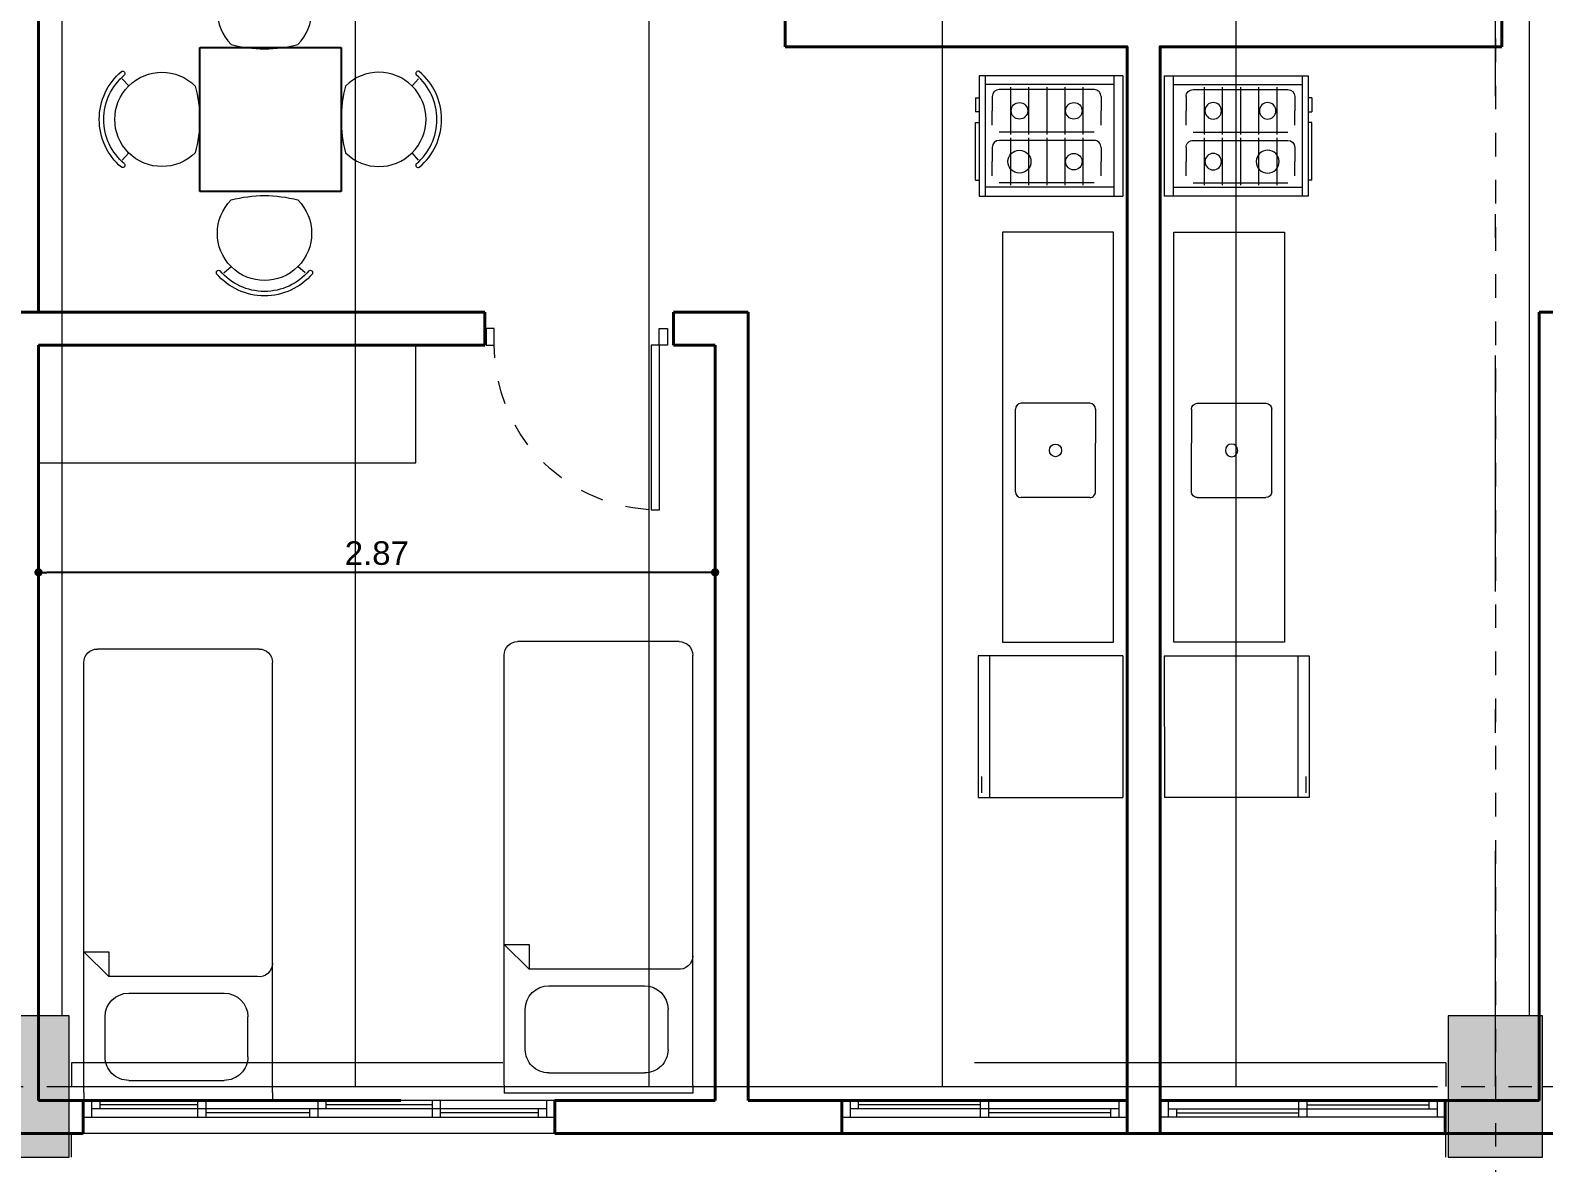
# Model space of a CAD drawing. Header units: millimetres. Extents: x 173 to 410, y -14 to 183.
# Drawn here: x 253.22 to 259.64, y 129.96 to 134.76 of the extents above; entities that cross this region are included whole.
import ezdxf

# ---------------------------------------------------------------- set-up
doc = ezdxf.new("R2010")
doc.units = ezdxf.units.MM
for name, pattern in [('DASHDOT', [1, 0.5, -0.25, 0, -0.25]), ('DASHDOTX2', [2, 1, -0.5, 0, -0.5]), ('HIDDEN', [0.05, 0.025, -0.025]), ('XKITLINE00', [0]), ('XKITLINE02', [4, 2, -2])]:
    doc.linetypes.add(name, pattern=pattern)
doc.layers.get('0').update_dxf_attribs({"color": 4})
for name, color, linetype in [('ar-mobiliario', 7, 'Continuous'), ('ar-sanitarios-louças', 7, 'Continuous'), ('EIXO', 12, 'DASHDOTX2'), ('LAJE VISTA', 143, 'Continuous'), ('VIGA', 2, 'Continuous')]:
    doc.layers.add(name, color=color, linetype=linetype)
for name, color, linetype, lineweight in [('ARQ Alvenaria', 201, 'Continuous', 40), ('ARQ Anotações', 2, 'Continuous', 5), ('ARQ Caixilharia', 140, 'Continuous', 9), ('ARQ Eixos', 8, 'DASHDOT', 5), ('ARQ Estrutura', 7, 'Continuous', 50), ('ARQ Projeções', 144, 'HIDDEN', 5), ('ARQ Visto', 152, 'Continuous', 13)]:
    doc.layers.add(name, color=color, linetype=linetype, lineweight=lineweight)
doc.styles.get("Standard").update_dxf_attribs({"font": 'arial.ttf'})
doc.dimstyles.new('Executivo 1-50', dxfattribs={"dimtxt": 0.1, "dimasz": 0.035, "dimexe": 0, "dimexo": 0.0625, "dimgap": 0.03, "dimtad": 1, "dimzin": 0, "dimdsep": 46, "dimtxsty": 'Standard', "dimblk": 'DOT', "dimcen": 0.09, "dimclrd": 8, "dimclre": 8, "dimadec": 0, "dimazin": 0, "dimtfac": 1, "dimtix": 1, "dimtmove": 2, "dimatfit": 3, "dimldrblk": 'DOT', "dimfxl": 0.18, "dimfxlon": 1, "dimtolj": 1, "dimtzin": 0, "dimarcsym": 0})

# ---------------------------------------------------------------- blocks, each defined once
blk = doc.blocks.new('_DOT')
at = {"color": 0, "linetype": 'ByBlock', "lineweight": -2}
blk.add_line((-0.5, 0), (-1, 0), dxfattribs=at)
at = {"color": 0, "linetype": 'ByBlock', "const_width": 0.5}
blk.add_lwpolyline([(-0.25, 0, 1), (0.25, 0, 1)], format="xyb", close=True, dxfattribs=at)
blk = doc.blocks.new('*D45')
at = {"layer": 'ARQ Anotações', "color": 8, "lineweight": -2, "transparency": 16777216}
for p, q in [((234.2337, 129.1468), (234.2337, 128.9668)), ((290.8837, 129.1468), (290.8837, 128.9668)), ((290.8487, 128.9668), (234.2687, 128.9668))]:
    blk.add_line(p, q, dxfattribs=at)
at = {"layer": 'Defpoints', "color": 0, "transparency": 16777216}
for p in [(234.2337, 129.9847), (290.8837, 129.9847), (234.2337, 128.9668)]:
    blk.add_point(p, dxfattribs=at)
at = {"layer": 'ARQ Anotações', "color": 8, "lineweight": -2, "transparency": 16777216, "xscale": 0.035, "yscale": 0.035, "zscale": 0.035, "rotation": 180}
blk.add_blockref('_DOT', (234.2337, 128.9668), dxfattribs=at)
at = {"layer": 'ARQ Anotações', "color": 8, "lineweight": -2, "transparency": 16777216, "xscale": 0.035, "yscale": 0.035, "zscale": 0.035}
blk.add_blockref('_DOT', (290.8837, 128.9668), dxfattribs=at)
at = {"layer": 'ARQ Anotações', "color": 0, "transparency": 16777216, "insert": (262.5587, 129.0479), "char_height": 0.1, "attachment_point": 5}
blk.add_mtext('\\A1;56.65', dxfattribs=at)
blk = doc.blocks.new('Janela de correr_3')
at = {"lineweight": 13}
for p, q in [((0.4026, 0), (-0.6026, 0)), ((-0.6026, 0), (-0.6026, -0.07)), ((-0.5676, -0.07), (-0.5676, 0)), ((-0.5326, -0.035), (-0.5326, 0)), ((-0.1175, -0.07), (-0.1175, 0)), ((-0.0825, -0.07), (-0.0825, 0)), ((1.3974, 0), (0.3921, 0)), ((0.4026, -0.07), (0.4026, 0)), ((0.4026, -0.07), (0.4026, 0)), ((0.4376, -0.035), (0.4376, 0)), ((0.8772, -0.07), (0.8772, 0)), ((0.9122, -0.07), (0.9122, 0)), ((1.3624, -0.07), (1.3624, 0)), ((1.3974, -0.07), (1.3974, 0)), ((-0.5676, -0.035), (0.4026, -0.035)), ((-0.5326, -0.0175), (-0.1175, -0.0175)), ((-0.0825, -0.0525), (0.3676, -0.0525)), ((0.3676, -0.07), (0.3676, -0.035)), ((0.4026, -0.035), (1.3624, -0.035)), ((0.4376, -0.0175), (0.8772, -0.0175)), ((0.9122, -0.0525), (1.3274, -0.0525)), ((1.3274, -0.07), (1.3274, -0.035)), ((-0.6026, -0.07), (0.4026, -0.07)), ((0.3921, -0.07), (1.3974, -0.07))]:
    blk.add_line(p, q, dxfattribs=at)
blk = doc.blocks.new('PSN_Single Bed', base_point=(23.0058, 28.0131))
at = {"layer": 'ar-mobiliario', "color": 8, "linetype": 'Continuous', "lineweight": 13, "true_color": 0x747474}
for p, q in [((23.1927, 29.9119), (23.1927, 29.9463)), ((23.9927, 29.9463), (23.1927, 29.9463)), ((23.9927, 29.9119), (23.9927, 29.9463)), ((23.1927, 29.9119), (23.1927, 28.0878)), ((23.3826, 29.8605), (23.788, 29.8605)), ((23.9927, 29.9119), (23.9927, 28.0878)), ((23.2826, 29.7605), (23.2826, 29.5905)), ((23.888, 29.7605), (23.888, 29.5905)), ((23.3826, 29.4905), (23.788, 29.4905)), ((23.2983, 29.4203), (23.1927, 29.3148)), ((23.2983, 29.3148), (23.2983, 29.4203)), ((23.9292, 29.4203), (23.2983, 29.4203)), ((23.1927, 29.3148), (23.2983, 29.3148)), ((23.9357, 28.0308), (23.2497, 28.0308))]:
    blk.add_line(p, q, dxfattribs=at)
for centre, radius, start, end in [((23.3826, 29.7605), 0.1, 90, 180.00001), ((23.788, 29.7605), 0.1, 0, 90), ((23.3826, 29.5905), 0.1, 180.00001, 270), ((23.788, 29.5905), 0.1, 270, 0), ((23.9356, 29.3637), 0.0571, 0, 97.1348), ((23.2497, 28.0878), 0.057, 180, 270), ((23.9357, 28.0878), 0.057, 270, 360)]:
    blk.add_arc(centre, radius, start, end, dxfattribs=at)
blk = doc.blocks.new('Folha 72')
at = {"color": 0, "linetype": 'ByBlock', "lineweight": -2}
for p, q in [((0.35, 0.7), (0.315, 0.7)), ((0.315, 0), (0.315, 0.7)), ((0.35, 0), (0.35, 0.7)), ((-0.385, 0), (-0.35, 0)), ((-0.385, -0.07), (-0.385, 0)), ((-0.35, 0), (-0.35, -0.07)), ((0.35, 0), (0.315, 0)), ((0.385, 0), (0.35, 0)), ((0.35, 0), (0.35, -0.07)), ((0.385, -0.07), (0.385, 0)), ((-0.35, -0.07), (-0.385, -0.07)), ((0.35, -0.07), (0.385, -0.07))]:
    blk.add_line(p, q, dxfattribs=at)
at = {"layer": 'ARQ Projeções'}
blk.add_arc((0.35, 0), 0.7, 93.6334, 180, dxfattribs=at)
blk = doc.blocks.new('SLAB_19', base_point=(-13.1049, -3.32))
at = {"layer": 'ar-mobiliario', "color": 8, "linetype": 'Continuous', "lineweight": 13, "true_color": 0x747474, "flags": 128}
blk.add_lwpolyline([(-13.1049, -3.32), (-13.1049, -3.82), (-11.5049, -3.82), (-11.5049, -3.32)], close=True, dxfattribs=at)
blk = doc.blocks.new('PSR_cuba cozinha', base_point=(23.0058, 28.0131))
at = {"layer": 'ar-sanitarios-louças', "color": 8, "linetype": 'Continuous', "lineweight": 13, "true_color": 0x747474}
for p, q in [((23.0848, 28.5437), (23.0848, 28.3372)), ((23.1098, 28.5687), (23.4098, 28.5687)), ((23.4348, 28.5437), (23.4348, 28.1937)), ((23.0848, 28.1937), (23.0848, 28.3372)), ((23.1098, 28.1687), (23.4098, 28.1687))]:
    blk.add_line(p, q, dxfattribs=at)
blk.add_circle((23.2598, 28.3687), 0.0269, dxfattribs=at)
for centre, start, end in [((23.1098, 28.5437), 90, 180.00001), ((23.4098, 28.5437), 0, 90), ((23.1098, 28.1937), 180.00001, 270), ((23.4098, 28.1937), 270, 0)]:
    blk.add_arc(centre, 0.025, start, end, dxfattribs=at)
blk = doc.blocks.new('PSR_Fridge 1Door', base_point=(23.0058, 28.0131))
at = {"layer": 'ar-mobiliario', "color": 8, "linetype": 'Continuous', "lineweight": 13, "true_color": 0x747474}
for p, q in [((23.0058, 28.6608), (23.0058, 28.0131)), ((23.0058, 28.6608), (23.717, 28.6608)), ((23.717, 28.0131), (23.717, 28.6608)), ((23.0058, 28.0639), (23.717, 28.0639)), ((23.0058, 28.0131), (23.717, 28.0131)), ((23.6123, 28.028), (23.6933, 28.028))]:
    blk.add_line(p, q, dxfattribs=at)
blk = doc.blocks.new('PSR_Fogão4 bocas', base_point=(23.0058, 28.0131))
at = {"layer": 'ar-mobiliario', "color": 8, "linetype": 'Continuous', "lineweight": 13, "true_color": 0x747474}
for p, q in [((23.0058, 28.6227), (23.5158, 28.6227)), ((23.0058, 28.6227), (23.0058, 28.0131)), ((23.0058, 28.5846), (23.5158, 28.5846)), ((23.0429, 28.5846), (23.0429, 28.0385)), ((23.4787, 28.5846), (23.4787, 28.0385)), ((23.5158, 28.0131), (23.5158, 28.6227)), ((23.0943, 28.5307), (23.1545, 28.5307)), ((23.2147, 28.5307), (23.1545, 28.5307)), ((23.3097, 28.5307), (23.3699, 28.5307)), ((23.4301, 28.5307), (23.3699, 28.5307)), ((23.0539, 28.4537), (23.2547, 28.4537)), ((23.0643, 28.5007), (23.0643, 28.0989)), ((23.2447, 28.5007), (23.2447, 28.0989)), ((23.2692, 28.4537), (23.4701, 28.4537)), ((23.2797, 28.5007), (23.2797, 28.0989)), ((23.4601, 28.5007), (23.4601, 28.0989)), ((23.0539, 28.3768), (23.2547, 28.3768)), ((23.2692, 28.3768), (23.4701, 28.3768)), ((23.0539, 28.2998), (23.2547, 28.2998)), ((23.2692, 28.2998), (23.4701, 28.2998)), ((23.0539, 28.2228), (23.2547, 28.2228)), ((23.2692, 28.2228), (23.4701, 28.2228)), ((23.0539, 28.1459), (23.2547, 28.1459)), ((23.2692, 28.1459), (23.4701, 28.1459)), ((23.0943, 28.0689), (23.1545, 28.0689)), ((23.2147, 28.0689), (23.1545, 28.0689)), ((23.3097, 28.0689), (23.3699, 28.0689)), ((23.4301, 28.0689), (23.3699, 28.0689)), ((23.0058, 28.0385), (23.5158, 28.0385)), ((23.0058, 28.0131), (23.5158, 28.0131)), ((23.0992, 27.9977), (23.0992, 28.0131)), ((23.0992, 27.9977), (23.1591, 27.9977)), ((23.1591, 28.0131), (23.1591, 27.9977)), ((23.2037, 27.9977), (23.2037, 28.0131)), ((23.4488, 27.9977), (23.2037, 27.9977)), ((23.4488, 27.9977), (23.4488, 28.0131))]:
    blk.add_line(p, q, dxfattribs=at)
for centre, radius in [((23.1545, 28.4153), 0.035), ((23.3699, 28.4152), 0.035), ((23.1545, 28.1844), 0.035), ((23.3699, 28.1843), 0.0487)]:
    blk.add_circle(centre, radius, dxfattribs=at)
for centre, start, end in [((23.0943, 28.5007), 90, 180.00001), ((23.3097, 28.5007), 90, 180.00001), ((23.0943, 28.0989), 180.00001, 270), ((23.3097, 28.0989), 180.00001, 270)]:
    blk.add_arc(centre, 0.03, start, end, dxfattribs=at)
blk = doc.blocks.new('PSR_Chair Round', base_point=(23.0058, 28.0131))
at = {"layer": 'ar-mobiliario', "color": 8, "linetype": 'Continuous', "lineweight": 13, "true_color": 0x747474}
for p, q in [((22.8334, 27.5448), (22.8641, 27.572)), ((23.1782, 27.5448), (23.1475, 27.572))]:
    blk.add_line(p, q, dxfattribs=at)
for centre, radius, start, end in [((23.0058, 27.328), 0.5451, 74.96428, 105.03572), ((23.0058, 27.7131), 0.2, 135, 45), ((22.8113, 27.5464), 0.00983, 52.40544, 207.84842), ((23.0058, 27.7131), 0.2658, 220.12698, 319.87303), ((23.0058, 27.7131), 0.2465, 220.12698, 319.87303), ((23.2003, 27.5464), 0.00983, 332.15158, 127.59456)]:
    blk.add_arc(centre, radius, start, end, dxfattribs=at)
blk = doc.blocks.new('*D2759')
at = {"layer": 'ARQ Alvenaria', "color": 8, "lineweight": -2, "transparency": 16777216}
for p, q in [((253.2537, 132.2854), (253.2537, 132.4654)), ((256.0887, 132.4654), (253.2887, 132.4654)), ((256.1237, 132.2854), (256.1237, 132.4654))]:
    blk.add_line(p, q, dxfattribs=at)
at = {"layer": 'Defpoints', "color": 0, "transparency": 16777216}
for p in [(253.2537, 132.4654), (253.2537, 131.8272), (256.1237, 131.8272)]:
    blk.add_point(p, dxfattribs=at)
at = {"layer": 'ARQ Alvenaria', "color": 8, "lineweight": -2, "transparency": 16777216, "xscale": 0.035, "yscale": 0.035, "zscale": 0.035, "rotation": 180}
blk.add_blockref('_DOT', (253.2537, 132.4654), dxfattribs=at)
at = {"layer": 'ARQ Alvenaria', "color": 8, "lineweight": -2, "transparency": 16777216, "xscale": 0.035, "yscale": 0.035, "zscale": 0.035}
blk.add_blockref('_DOT', (256.1237, 132.4654), dxfattribs=at)
at = {"layer": 'ARQ Alvenaria', "color": 0, "transparency": 16777216, "insert": (254.6887, 132.5465), "char_height": 0.1, "attachment_point": 5}
blk.add_mtext('\\A1;2.87', dxfattribs=at)
blk = doc.blocks.new('Janela de correr')
for p, q in [((0.605, 0), (-0.605, 0)), ((-0.605, 0), (-0.605, -0.07)), ((-0.57, -0.07), (-0.57, 0)), ((-0.535, -0.035), (-0.535, 0)), ((-0.0175, -0.07), (-0.0175, 0)), ((0.0175, -0.07), (0.0175, 0)), ((0.57, -0.07), (0.57, 0)), ((0.605, -0.07), (0.605, 0)), ((-0.57, -0.035), (0.57, -0.035)), ((-0.535, -0.0175), (-0.0175, -0.0175)), ((0.0175, -0.0525), (0.535, -0.0525)), ((0.535, -0.07), (0.535, -0.035)), ((-0.605, -0.07), (0.605, -0.07))]:
    blk.add_line(p, q)

msp = doc.modelspace()

# ---------------------------------------------------------------- hatches: boundary and pattern name
at = {"layer": 'ARQ Estrutura'}
for points in [[(252.9837, 130.5847), (253.3837, 130.5847), (253.3837, 129.9847), (252.9837, 129.9847)], [(259.2337, 130.5847), (259.6337, 130.5847), (259.6337, 129.9847), (259.2337, 129.9847)]]:
    msp.add_hatch(color=256, dxfattribs=at).paths.add_polyline_path(points, flags=17)

# ---------------------------------------------------------------- linework, layer by layer
at = {"layer": 'ar-mobiliario', "linetype": 'Continuous'}
for p, q in [((253.9373, 134.6922), (254.5373, 134.6922)), ((253.9373, 134.0811), (253.9373, 134.6922)), ((253.9373, 134.6922), (254.5373, 134.6922)), ((253.9373, 134.0811), (253.9373, 134.6922)), ((254.5373, 134.6922), (254.5373, 134.0811)), ((254.5373, 134.6922), (254.5373, 134.0811)), ((254.5373, 134.0811), (253.9373, 134.0811)), ((254.5373, 134.0811), (253.9373, 134.0811))]:
    msp.add_line(p, q, dxfattribs=at)
at = {"layer": 'ar-sanitarios-louças', "color": 8, "linetype": 'Continuous', "lineweight": 13, "true_color": 0x747474, "flags": 128}
for points in [[(257.8131, 133.9087), (257.3431, 133.9087), (257.3431, 132.1696), (257.8131, 132.1696)], [(258.0693, 133.9087), (258.5393, 133.9087), (258.5393, 132.1696), (258.0693, 132.1696)]]:
    msp.add_lwpolyline(points, close=True, dxfattribs=at)
at = {"layer": 'ARQ Alvenaria'}
for p, q in [((253.2537, 138.4447), (253.2537, 133.5696)), ((256.4212, 134.9347), (256.4212, 134.6947)), ((259.4612, 134.9347), (259.4612, 134.6947)), ((253.1137, 133.5696), (255.1475, 133.5696)), ((255.1475, 133.5696), (254.6862, 133.5696)), ((255.1475, 133.4296), (255.1475, 133.5696)), ((256.2637, 133.5696), (255.9475, 133.5696)), ((255.9475, 133.4296), (255.9475, 133.5696)), ((256.2637, 133.5696), (256.2637, 130.2247)), ((259.6187, 133.5696), (259.8649, 133.5696)), ((259.6187, 133.5696), (259.6187, 130.2247)), ((253.2537, 133.4296), (253.2537, 130.2247)), ((253.2537, 133.4296), (255.1475, 133.4296)), ((255.9475, 133.4296), (256.1237, 133.4296)), ((256.1237, 133.4296), (256.1237, 130.2247)), ((253.4432, 130.2247), (253.2537, 130.2247)), ((255.4432, 130.0847), (255.4432, 130.2247)), ((255.4432, 130.2247), (256.1237, 130.2247)), ((256.6612, 130.2247), (256.6612, 130.0847)), ((257.8712, 130.2247), (257.8712, 130.0847)), ((258.0112, 130.2247), (258.0112, 130.0847)), ((259.2212, 130.2247), (259.2212, 130.0847)), ((253.1137, 130.0847), (253.4432, 130.0847)), ((255.4432, 130.0847), (258.0112, 130.0847)), ((260.3692, 130.0847), (257.8712, 130.0847))]:
    msp.add_line(p, q, dxfattribs=at)
for points in [[(256.4212, 134.6947), (257.8712, 134.6947), (257.8712, 130.2247), (256.2637, 130.2247)], [(259.4612, 134.6947), (258.0112, 134.6947), (258.0112, 130.2247), (259.6187, 130.2247)], [(253.4432, 130.0847), (253.4432, 130.2247), (254.7912, 130.2247)], [(254.6512, 130.2247), (254.2662, 130.2247)]]:
    msp.add_lwpolyline(points, dxfattribs=at)
at = {"layer": 'ARQ Caixilharia'}
msp.add_line((255.4432, 130.0847), (253.4432, 130.0847), dxfattribs=at)
at = {"layer": 'ARQ Eixos', "linetype": 'DASHDOT', "ltscale": 0.1}
for p, q in [((259.4337, 145.1297), (259.4337, 121.9738)), ((230.6887, 130.2847), (261.4285, 130.2847))]:
    msp.add_line(p, q, dxfattribs=at)
at = {"layer": 'ARQ Estrutura', "lineweight": 0}
for p, q in [((253.3837, 130.5847), (252.9837, 130.5847)), ((253.3837, 129.9847), (253.3837, 130.5847)), ((259.2337, 130.5847), (259.2337, 129.9847)), ((259.6337, 130.5847), (259.2337, 130.5847)), ((259.6337, 129.9847), (259.6337, 130.5847)), ((253.3837, 130.0847), (253.3937, 130.0847)), ((259.0249, 130.0847), (259.0349, 130.0847)), ((259.6337, 130.0847), (259.6437, 130.0847)), ((252.9837, 129.9847), (253.3837, 129.9847)), ((259.2337, 129.9847), (259.6337, 129.9847))]:
    msp.add_line(p, q, dxfattribs=at)
at = {"layer": 'ARQ Visto'}
for p, q in [((256.6612, 130.0847), (257.8712, 130.0847)), ((259.2212, 130.0847), (258.0112, 130.0847))]:
    msp.add_line(p, q, dxfattribs=at)
at = {"layer": 'EIXO', "lineweight": 0}
for p, q in [((259.4337, 130.2847), (259.4337, 140.1847)), ((234.4337, 130.2847), (290.6837, 130.2847))]:
    msp.add_line(p, q, dxfattribs=at)
at = {"layer": 'LAJE VISTA', "linetype": 'XKITLINE00', "lineweight": 0}
for p, q in [((254.5987, 130.2847), (254.5987, 140.1847)), ((254.5987, 130.2847), (254.5987, 140.1847)), ((255.8437, 130.2847), (255.8437, 140.1847)), ((255.8437, 130.2847), (255.8437, 140.1847)), ((257.0887, 130.2847), (257.0887, 140.1847)), ((257.0887, 130.2847), (257.0887, 140.1847)), ((258.3337, 130.2847), (258.3337, 140.1847)), ((258.3337, 130.2847), (258.3337, 140.1847)), ((253.3537, 130.5847), (253.3537, 139.8847)), ((253.3537, 130.5847), (253.3537, 139.8847)), ((259.5787, 130.5847), (259.5787, 139.8847)), ((259.5787, 130.5847), (259.5787, 139.8847)), ((253.3837, 130.2847), (254.5987, 130.2847)), ((254.5987, 130.2847), (255.8437, 130.2847)), ((255.8437, 130.2847), (257.0887, 130.2847)), ((257.0887, 130.2847), (258.3337, 130.2847)), ((258.135, 130.2847), (259.0349, 130.2847)), ((259.6337, 130.2847), (260.8237, 130.2847))]:
    msp.add_line(p, q, dxfattribs=at)
at = {"layer": 'VIGA', "color": 1, "linetype": 'XKITLINE02', "lineweight": 0}
for p, q in [((259.2237, 130.3847), (253.3937, 130.3847)), ((253.3937, 130.3847), (253.3937, 130.2847)), ((259.2237, 130.3847), (259.2237, 130.2847)), ((259.2237, 130.0847), (253.3937, 130.0847))]:
    msp.add_line(p, q, dxfattribs=at)
at = {"layer": 'VIGA', "color": 4, "linetype": 'XKITLINE00', "lineweight": 0}
for p, q in [((253.3937, 129.9847), (253.3937, 130.0847)), ((259.2237, 129.9847), (259.2237, 130.0847))]:
    msp.add_line(p, q, dxfattribs=at)

# ---------------------------------------------------------------- block references
at = {"layer": 'ar-mobiliario', "color": 8, "linetype": 'Continuous', "lineweight": 13, "true_color": 0x747474}
for name, p, rotation in [('PSR_Chair Round', (254.2123, 134.5456), 180.0009708751224), ('PSR_Chair Round', (254.3974, 134.3867), 89.99899029170716), ('PSR_Fogão4 bocas', (257.2435, 134.5717), 269.9989906931511)]:
    msp.add_blockref(name, p, dxfattribs=dict(at, rotation=rotation))
at = {"layer": 'ar-mobiliario', "color": 8, "linetype": 'Continuous', "lineweight": 13, "true_color": 0x747474, "xscale": -1}
for name, p, rotation in [('PSR_Chair Round', (254.0772, 134.3867), 270.0010097082928), ('PSR_Fogão4 bocas', (258.6389, 134.5717), 90.00100930684889), ('PSR_Chair Round', (254.2123, 134.2035), 0.001009708292736278), ('PSN_Single Bed', (253.2593, 132.1579), 179.9999906931517), ('PSN_Single Bed', (255.0418, 132.1893), 179.9999906931516)]:
    msp.add_blockref(name, p, dxfattribs=dict(at, rotation=rotation))
at = {"layer": 'ar-mobiliario', "color": 8, "linetype": 'Continuous', "lineweight": 13, "true_color": 0x747474}
msp.add_blockref('SLAB_19', (253.2537, 133.4298), dxfattribs=at)
at = {"layer": 'ar-mobiliario', "color": 8, "linetype": 'Continuous', "lineweight": 13, "true_color": 0x747474, "yscale": 0.9477981698819252}
for p, xscale, rotation in [((257.2392, 132.1107), 0.8436445457894725, 269.9989906931511), ((258.6432, 132.1107), -0.8436445457894725, 90.00100930684889)]:
    msp.add_blockref('PSR_Fridge 1Door', p, dxfattribs=dict(at, xscale=xscale, rotation=rotation))
at = {"layer": 'ar-sanitarios-louças', "color": 8, "linetype": 'Continuous', "lineweight": 13, "true_color": 0x747474}
for p, xscale, rotation in [((257.8144, 133.338), 0.9714285466135772, 179.9997980433913), ((258.068, 133.338), -0.9714285466135772, 180.0002019566087)]:
    msp.add_blockref('PSR_cuba cozinha', p, dxfattribs=dict(at, xscale=xscale, rotation=rotation))
at = {"layer": 'ARQ Caixilharia', "xscale": -1, "rotation": 180}
for name, p in [('Folha 72', (255.5369, 133.4296)), ('Janela de correr', (258.6162, 130.1547))]:
    msp.add_blockref(name, p, dxfattribs=at)
at = {"layer": 'ARQ Caixilharia', "rotation": 180}
for name, p in [('Janela de correr_3', (254.8406, 130.1547)), ('Janela de correr', (257.2662, 130.1547))]:
    msp.add_blockref(name, p, dxfattribs=at)

# ---------------------------------------------------------------- dimensions: what is measured, and where the dimension line sits
at = {"layer": 'ARQ Alvenaria'}
dim = msp.add_linear_dim(base=(253.2537, 132.4654), p1=(256.1237, 131.8272), p2=(253.2537, 131.8272), angle=180, dimstyle='Executivo 1-50', dxfattribs=at)
dim.commit()
dim.dimension.update_dxf_attribs({"geometry": '*D2759', "text_midpoint": (254.6887, 132.5465)})
at = {"layer": 'ARQ Anotações'}
dim = msp.add_linear_dim(base=(234.2337, 128.9668), p1=(290.8837, 129.9847), p2=(234.2337, 129.9847), dimstyle='Executivo 1-50', dxfattribs=at)
dim.commit()
dim.dimension.update_dxf_attribs({"geometry": '*D45', "text_midpoint": (262.5587, 129.0479)})

doc.saveas('drawing.dxf')
